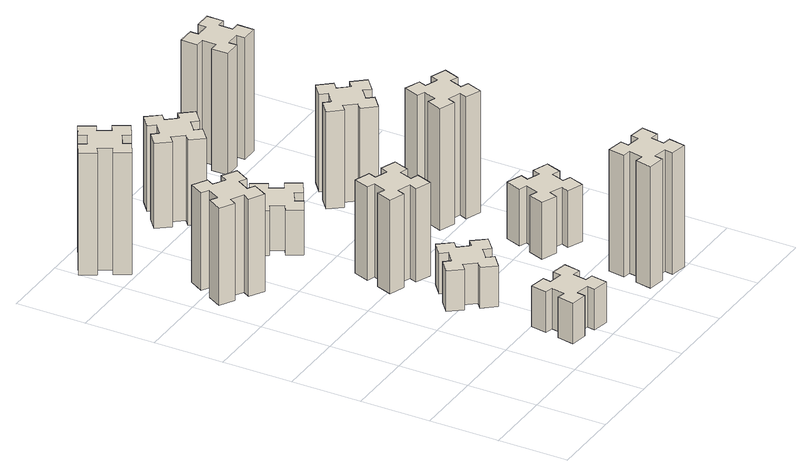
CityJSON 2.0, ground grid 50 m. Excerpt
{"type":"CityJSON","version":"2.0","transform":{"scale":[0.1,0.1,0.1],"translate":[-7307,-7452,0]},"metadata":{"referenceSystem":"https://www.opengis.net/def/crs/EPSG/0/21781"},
"CityObjects":{
"building1":{"type":"Building","attributes":{"class":"1000","function":"1000","usage":"1000","yearOfConstruction":2016,"roofType":"1000","measuredHeight":72,"storeysAboveGround":30,"storeysBelowGround":0},"geometry":[{"type":"Solid","lod":"1","boundaries":[[[[0,1,2,3,4,5,6,7,8,9,10,11,12,13,14,15,16,17,18,19]],[[17,16,20,21]],[[16,15,22,20]],[[15,14,23,22]],[[14,13,24,23]],[[13,12,25,24]],[[12,11,26,25]],[[11,10,27,26]],[[10,9,28,27]],[[9,8,29,28]],[[8,7,30,29]],[[7,6,31,30]],[[6,5,32,31]],[[5,4,33,32]],[[4,3,34,33]],[[3,2,35,34]],[[2,1,36,35]],[[1,0,37,36]],[[0,19,38,37]],[[19,18,39,38]],[[18,17,21,39]],[[24,25,26,27,28,29,30,31,32,33,34,35,36,37,38,39,21,20,22,23]]]]}]},
"building2":{"type":"Building","attributes":{"class":"1000","function":"1000","usage":"1000","yearOfConstruction":2016,"roofType":"1000","measuredHeight":30,"storeysAboveGround":30,"storeysBelowGround":0},"geometry":[{"type":"Solid","lod":"1","boundaries":[[[[40,41,42,43,44,45,46,47,48,49,50,51,52,53,54,55,56,57,58,59]],[[57,56,60,61]],[[56,55,62,60]],[[55,54,63,62]],[[54,53,64,63]],[[53,52,65,64]],[[52,51,66,65]],[[51,50,67,66]],[[50,49,68,67]],[[49,48,69,68]],[[48,47,70,69]],[[47,46,71,70]],[[46,45,72,71]],[[45,44,73,72]],[[44,43,74,73]],[[43,42,75,74]],[[42,41,76,75]],[[41,40,77,76]],[[40,59,78,77]],[[59,58,79,78]],[[58,57,61,79]],[[64,65,66,67,68,69,70,71,72,73,74,75,76,77,78,79,61,60,62,63]]]]}]},
"building3":{"type":"Building","attributes":{"class":"1000","function":"1000","usage":"1000","yearOfConstruction":2016,"roofType":"1000","measuredHeight":90,"storeysAboveGround":30,"storeysBelowGround":0},"geometry":[{"type":"Solid","lod":"1","boundaries":[[[[80,81,82,83,84,85,86,87,88,89,90,91,92,93,94,95,96,97,98,99]],[[97,96,100,101]],[[96,95,102,100]],[[95,94,103,102]],[[94,93,104,103]],[[93,92,105,104]],[[92,91,106,105]],[[91,90,107,106]],[[90,89,108,107]],[[89,88,109,108]],[[88,87,110,109]],[[87,86,111,110]],[[86,85,112,111]],[[85,84,113,112]],[[84,83,114,113]],[[83,82,115,114]],[[82,81,116,115]],[[81,80,117,116]],[[80,99,118,117]],[[99,98,119,118]],[[98,97,101,119]],[[104,105,106,107,108,109,110,111,112,113,114,115,116,117,118,119,101,100,102,103]]]]}]},
"building4":{"type":"Building","attributes":{"class":"1000","function":"1000","usage":"1000","yearOfConstruction":2016,"roofType":"1000","measuredHeight":30,"storeysAboveGround":30,"storeysBelowGround":0},"geometry":[{"type":"Solid","lod":"1","boundaries":[[[[120,121,122,123,124,125,126,127,128,129,130,131,132,133,134,135,136,137,138,139]],[[137,136,140,141]],[[136,135,142,140]],[[135,134,143,142]],[[134,133,144,143]],[[133,132,145,144]],[[132,131,146,145]],[[131,130,147,146]],[[130,129,148,147]],[[129,128,149,148]],[[128,127,150,149]],[[127,126,151,150]],[[126,125,152,151]],[[125,124,153,152]],[[124,123,154,153]],[[123,122,155,154]],[[122,121,156,155]],[[121,120,157,156]],[[120,139,158,157]],[[139,138,159,158]],[[138,137,141,159]],[[144,145,146,147,148,149,150,151,152,153,154,155,156,157,158,159,141,140,142,143]]]]}]},
"building5":{"type":"Building","attributes":{"class":"1000","function":"1000","usage":"1000","yearOfConstruction":2016,"roofType":"1000","measuredHeight":69,"storeysAboveGround":30,"storeysBelowGround":0},"geometry":[{"type":"Solid","lod":"1","boundaries":[[[[160,161,162,163,164,165,166,167,168,169,170,171,172,173,174,175,176,177,178,179]],[[177,176,180,181]],[[176,175,182,180]],[[175,174,183,182]],[[174,173,184,183]],[[173,172,185,184]],[[172,171,186,185]],[[171,170,187,186]],[[170,169,188,187]],[[169,168,189,188]],[[168,167,190,189]],[[167,166,191,190]],[[166,165,192,191]],[[165,164,193,192]],[[164,163,194,193]],[[163,162,195,194]],[[162,161,196,195]],[[161,160,197,196]],[[160,179,198,197]],[[179,178,199,198]],[[178,177,181,199]],[[184,185,186,187,188,189,190,191,192,193,194,195,196,197,198,199,181,180,182,183]]]]}]},
"building6":{"type":"Building","attributes":{"class":"1000","function":"1000","usage":"1000","yearOfConstruction":2016,"roofType":"1000","measuredHeight":33,"storeysAboveGround":30,"storeysBelowGround":0},"geometry":[{"type":"Solid","lod":"1","boundaries":[[[[200,201,202,203,204,205,206,207,208,209,210,211,212,213,214,215,216,217,218,219]],[[217,216,220,221]],[[216,215,222,220]],[[215,214,223,222]],[[214,213,224,223]],[[213,212,225,224]],[[212,211,226,225]],[[211,210,227,226]],[[210,209,228,227]],[[209,208,229,228]],[[208,207,230,229]],[[207,206,231,230]],[[206,205,232,231]],[[205,204,233,232]],[[204,203,234,233]],[[203,202,235,234]],[[202,201,236,235]],[[201,200,237,236]],[[200,219,238,237]],[[219,218,239,238]],[[218,217,221,239]],[[224,225,226,227,228,229,230,231,232,233,234,235,236,237,238,239,221,220,222,223]]]]}]},
"building7":{"type":"Building","attributes":{"class":"1000","function":"1000","usage":"1000","yearOfConstruction":2016,"roofType":"1000","measuredHeight":90,"storeysAboveGround":30,"storeysBelowGround":0},"geometry":[{"type":"Solid","lod":"1","boundaries":[[[[240,241,242,243,244,245,246,247,248,249,250,251,252,253,254,255,256,257,258,259]],[[257,256,260,261]],[[256,255,262,260]],[[255,254,263,262]],[[254,253,264,263]],[[253,252,265,264]],[[252,251,266,265]],[[251,250,267,266]],[[250,249,268,267]],[[249,248,269,268]],[[248,247,270,269]],[[247,246,271,270]],[[246,245,272,271]],[[245,244,273,272]],[[244,243,274,273]],[[243,242,275,274]],[[242,241,276,275]],[[241,240,277,276]],[[240,259,278,277]],[[259,258,279,278]],[[258,257,261,279]],[[264,265,266,267,268,269,270,271,272,273,274,275,276,277,278,279,261,260,262,263]]]]}]},
"building8":{"type":"Building","attributes":{"class":"1000","function":"1000","usage":"1000","yearOfConstruction":2016,"roofType":"1000","measuredHeight":63,"storeysAboveGround":30,"storeysBelowGround":0},"geometry":[{"type":"Solid","lod":"1","boundaries":[[[[280,281,282,283,284,285,286,287,288,289,290,291,292,293,294,295,296,297,298,299]],[[297,296,300,301]],[[296,295,302,300]],[[295,294,303,302]],[[294,293,304,303]],[[293,292,305,304]],[[292,291,306,305]],[[291,290,307,306]],[[290,289,308,307]],[[289,288,309,308]],[[288,287,310,309]],[[287,286,311,310]],[[286,285,312,311]],[[285,284,313,312]],[[284,283,314,313]],[[283,282,315,314]],[[282,281,316,315]],[[281,280,317,316]],[[280,299,318,317]],[[299,298,319,318]],[[298,297,301,319]],[[304,305,306,307,308,309,310,311,312,313,314,315,316,317,318,319,301,300,302,303]]]]}]},
"building9":{"type":"Building","attributes":{"class":"1000","function":"1000","usage":"1000","yearOfConstruction":2016,"roofType":"1000","measuredHeight":42,"storeysAboveGround":30,"storeysBelowGround":0},"geometry":[{"type":"Solid","lod":"1","boundaries":[[[[320,321,322,323,324,325,326,327,328,329,330,331,332,333,334,335,336,337,338,339]],[[337,336,340,341]],[[336,335,342,340]],[[335,334,343,342]],[[334,333,344,343]],[[333,332,345,344]],[[332,331,346,345]],[[331,330,347,346]],[[330,329,348,347]],[[329,328,349,348]],[[328,327,350,349]],[[327,326,351,350]],[[326,325,352,351]],[[325,324,353,352]],[[324,323,354,353]],[[323,322,355,354]],[[322,321,356,355]],[[321,320,357,356]],[[320,339,358,357]],[[339,338,359,358]],[[338,337,341,359]],[[344,345,346,347,348,349,350,351,352,353,354,355,356,357,358,359,341,340,342,343]]]]}]},
"building10":{"type":"Building","attributes":{"class":"1000","function":"1000","usage":"1000","yearOfConstruction":2016,"roofType":"1000","measuredHeight":90,"storeysAboveGround":30,"storeysBelowGround":0},"geometry":[{"type":"Solid","lod":"1","boundaries":[[[[360,361,362,363,364,365,366,367,368,369,370,371,372,373,374,375,376,377,378,379]],[[377,376,380,381]],[[376,375,382,380]],[[375,374,383,382]],[[374,373,384,383]],[[373,372,385,384]],[[372,371,386,385]],[[371,370,387,386]],[[370,369,388,387]],[[369,368,389,388]],[[368,367,390,389]],[[367,366,391,390]],[[366,365,392,391]],[[365,364,393,392]],[[364,363,394,393]],[[363,362,395,394]],[[362,361,396,395]],[[361,360,397,396]],[[360,379,398,397]],[[379,378,399,398]],[[378,377,381,399]],[[384,385,386,387,388,389,390,391,392,393,394,395,396,397,398,399,381,380,382,383]]]]}]},
"building11":{"type":"Building","attributes":{"class":"1000","function":"1000","usage":"1000","yearOfConstruction":2016,"roofType":"1000","measuredHeight":72,"storeysAboveGround":30,"storeysBelowGround":0},"geometry":[{"type":"Solid","lod":"1","boundaries":[[[[400,401,402,403,404,405,406,407,408,409,410,411,412,413,414,415,416,417,418,419]],[[417,416,420,421]],[[416,415,422,420]],[[415,414,423,422]],[[414,413,424,423]],[[413,412,425,424]],[[412,411,426,425]],[[411,410,427,426]],[[410,409,428,427]],[[409,408,429,428]],[[408,407,430,429]],[[407,406,431,430]],[[406,405,432,431]],[[405,404,433,432]],[[404,403,434,433]],[[403,402,435,434]],[[402,401,436,435]],[[401,400,437,436]],[[400,419,438,437]],[[419,418,439,438]],[[418,417,421,439]],[[424,425,426,427,428,429,430,431,432,433,434,435,436,437,438,439,421,420,422,423]]]]}]},
"building12":{"type":"Building","attributes":{"class":"1000","function":"1000","usage":"1000","yearOfConstruction":2016,"roofType":"1000","measuredHeight":90,"storeysAboveGround":30,"storeysBelowGround":0},"geometry":[{"type":"Solid","lod":"1","boundaries":[[[[440,441,442,443,444,445,446,447,448,449,450,451,452,453,454,455,456,457,458,459]],[[457,456,460,461]],[[456,455,462,460]],[[455,454,463,462]],[[454,453,464,463]],[[453,452,465,464]],[[452,451,466,465]],[[451,450,467,466]],[[450,449,468,467]],[[449,448,469,468]],[[448,447,470,469]],[[447,446,471,470]],[[446,445,472,471]],[[445,444,473,472]],[[444,443,474,473]],[[443,442,475,474]],[[442,441,476,475]],[[441,440,477,476]],[[440,459,478,477]],[[459,458,479,478]],[[458,457,461,479]],[[464,465,466,467,468,469,470,471,472,473,474,475,476,477,478,479,461,460,462,463]]]]}]}
},
"vertices":[
[406,2327,0],[456,2414,0],[508,2384,0],[568,2488,0],[464,2548,0],[434,2496,0],[347,2546,0],[377,2598,0],[273,2658,0],[213,2554,0],[265,2524,0],[215,2437,0],[163,2467,0],[103,2363,0],[207,2303,0],[237,2355,0],[324,2305,0],[294,2253,0],[398,2193,0],[458,2297,0],[324,2305,720],[294,2253,720],[237,2355,720],[207,2303,720],[103,2363,720],[163,2467,720],[215,2437,720],[265,2524,720],[213,2554,720],[273,2658,720],[377,2598,720],[347,2546,720],[434,2496,720],[464,2548,720],[568,2488,720],[508,2384,720],[456,2414,720],[406,2327,720],[458,2297,720],[398,2193,720],
[876,374,0],[858,275,0],[799,286,0],[778,167,0],[897,147,0],[907,206,0],[1005,188,0],[995,129,0],[1113,108,0],[1134,227,0],[1075,237,0],[1092,335,0],[1151,325,0],[1172,443,0],[1054,464,0],[1044,405,0],[945,422,0],[956,481,0],[837,502,0],[817,384,0],[945,422,300],[956,481,300],[1044,405,300],[1054,464,300],[1172,443,300],[1151,325,300],[1092,335,300],[1075,237,300],[1134,227,300],[1113,108,300],[995,129,300],[1005,188,300],[907,206,300],[897,147,300],[778,167,300],[799,286,300],[858,275,300],[876,374,300],[817,384,300],[837,502,300],
[224,3386,0],[137,3336,0],[107,3388,0],[3,3328,0],[63,3224,0],[115,3254,0],[165,3167,0],[113,3137,0],[173,3033,0],[277,3093,0],[247,3145,0],[334,3195,0],[364,3143,0],[468,3203,0],[408,3307,0],[356,3277,0],[306,3364,0],[358,3394,0],[298,3498,0],[194,3438,0],[306,3364,900],[358,3394,900],[356,3277,900],[408,3307,900],[468,3203,900],[364,3143,900],[334,3195,900],[247,3145,900],[277,3093,900],[173,3033,900],[113,3137,900],[165,3167,900],[115,3254,900],[63,3224,900],[3,3328,900],[107,3388,900],[137,3336,900],[224,3386,900],[194,3438,900],[298,3498,900],
[1008,929,0],[1084,993,0],[1123,947,0],[1215,1024,0],[1138,1116,0],[1092,1078,0],[1027,1154,0],[1073,1193,0],[996,1285,0],[904,1208,0],[943,1162,0],[866,1097,0],[828,1143,0],[736,1066,0],[813,974,0],[859,1013,0],[923,936,0],[877,898,0],[954,806,0],[1046,883,0],[923,936,300],[877,898,300],[859,1013,300],[813,974,300],[736,1066,300],[828,1143,300],[866,1097,300],[943,1162,300],[904,1208,300],[996,1285,300],[1073,1193,300],[1027,1154,300],[1092,1078,300],[1138,1116,300],[1215,1024,300],[1123,947,300],[1084,993,300],[1008,929,300],[1046,883,300],[954,806,300],
[1062,1501,0],[1096,1595,0],[1152,1574,0],[1193,1687,0],[1080,1728,0],[1060,1672,0],[966,1706,0],[987,1762,0],[874,1803,0],[833,1690,0],[889,1670,0],[855,1576,0],[799,1597,0],[757,1484,0],[870,1443,0],[891,1499,0],[985,1465,0],[964,1409,0],[1077,1367,0],[1118,1480,0],[985,1465,690],[964,1409,690],[891,1499,690],[870,1443,690],[757,1484,690],[799,1597,690],[855,1576,690],[889,1670,690],[833,1690,690],[874,1803,690],[987,1762,690],[966,1706,690],[1060,1672,690],[1080,1728,690],[1193,1687,690],[1152,1574,690],[1096,1595,690],[1062,1501,690],[1118,1480,690],[1077,1367,690],
[855,2414,0],[905,2327,0],[853,2297,0],[913,2193,0],[1017,2253,0],[987,2305,0],[1074,2355,0],[1104,2303,0],[1208,2363,0],[1148,2467,0],[1096,2437,0],[1046,2524,0],[1098,2554,0],[1038,2658,0],[934,2598,0],[964,2546,0],[877,2496,0],[847,2548,0],[743,2488,0],[803,2384,0],[877,2496,330],[847,2548,330],[964,2546,330],[934,2598,330],[1038,2658,330],[1098,2554,330],[1046,2524,330],[1096,2437,330],[1148,2467,330],[1208,2363,330],[1104,2303,330],[1074,2355,330],[987,2305,330],[1017,2253,330],[913,2193,330],[853,2297,330],[905,2327,330],[855,2414,330],[803,2384,330],[743,2488,330],
[1884,305,0],[1785,322,0],[1796,381,0],[1677,402,0],[1657,284,0],[1716,274,0],[1698,175,0],[1639,186,0],[1618,67,0],[1737,47,0],[1747,106,0],[1845,88,0],[1835,29,0],[1953,8,0],[1974,127,0],[1915,137,0],[1932,235,0],[1991,225,0],[2012,343,0],[1894,364,0],[1932,235,900],[1991,225,900],[1915,137,900],[1974,127,900],[1953,8,900],[1835,29,900],[1845,88,900],[1747,106,900],[1737,47,900],[1618,67,900],[1639,186,900],[1698,175,900],[1716,274,900],[1657,284,900],[1677,402,900],[1796,381,900],[1785,322,900],[1884,305,900],[1894,364,900],[2012,343,900],
[1092,3198,0],[1027,3274,0],[1073,3313,0],[996,3405,0],[904,3328,0],[943,3282,0],[866,3217,0],[828,3263,0],[736,3186,0],[813,3094,0],[859,3133,0],[923,3056,0],[877,3018,0],[954,2926,0],[1046,3003,0],[1008,3049,0],[1084,3113,0],[1123,3067,0],[1215,3144,0],[1138,3236,0],[1084,3113,630],[1123,3067,630],[1008,3049,630],[1046,3003,630],[954,2926,630],[877,3018,630],[923,3056,630],[859,3133,630],[813,3094,630],[736,3186,630],[828,3263,630],[866,3217,630],[943,3282,630],[904,3328,630],[996,3405,630],[1073,3313,630],[1027,3274,630],[1092,3198,630],[1138,3236,630],[1215,3144,630],
[1731,859,0],[1825,825,0],[1804,769,0],[1917,727,0],[1958,840,0],[1902,861,0],[1936,955,0],[1992,934,0],[2033,1047,0],[1920,1088,0],[1900,1032,0],[1806,1066,0],[1827,1122,0],[1714,1163,0],[1673,1050,0],[1729,1030,0],[1695,936,0],[1639,957,0],[1597,844,0],[1710,803,0],[1695,936,420],[1639,957,420],[1729,1030,420],[1673,1050,420],[1714,1163,420],[1827,1122,420],[1806,1066,420],[1900,1032,420],[1920,1088,420],[2033,1047,420],[1992,934,420],[1936,955,420],[1902,861,420],[1958,840,420],[1917,727,420],[1804,769,420],[1825,825,420],[1731,859,420],[1710,803,420],[1597,844,420],
[1900,1772,0],[1806,1806,0],[1827,1862,0],[1714,1903,0],[1673,1790,0],[1729,1770,0],[1695,1676,0],[1639,1697,0],[1597,1584,0],[1710,1543,0],[1731,1599,0],[1825,1565,0],[1804,1509,0],[1917,1467,0],[1958,1580,0],[1902,1601,0],[1936,1695,0],[1992,1674,0],[2033,1787,0],[1920,1828,0],[1936,1695,900],[1992,1674,900],[1902,1601,900],[1958,1580,900],[1917,1467,900],[1804,1509,900],[1825,1565,900],[1731,1599,900],[1710,1543,900],[1597,1584,900],[1639,1697,900],[1695,1676,900],[1729,1770,900],[1673,1790,900],[1714,1903,900],[1827,1862,900],[1806,1806,900],[1900,1772,900],[1920,1828,900],[2033,1787,900],
[1599,2293,0],[1663,2216,0],[1617,2178,0],[1694,2086,0],[1786,2163,0],[1748,2209,0],[1824,2273,0],[1863,2227,0],[1955,2304,0],[1878,2396,0],[1832,2358,0],[1767,2434,0],[1813,2473,0],[1736,2565,0],[1644,2488,0],[1683,2442,0],[1606,2377,0],[1568,2423,0],[1476,2346,0],[1553,2254,0],[1606,2377,720],[1568,2423,720],[1683,2442,720],[1644,2488,720],[1736,2565,720],[1813,2473,720],[1767,2434,720],[1832,2358,720],[1878,2396,720],[1955,2304,720],[1863,2227,720],[1824,2273,720],[1748,2209,720],[1786,2163,720],[1694,2086,720],[1617,2178,720],[1663,2216,720],[1599,2293,720],[1553,2254,720],[1476,2346,720],
[1665,3155,0],[1765,3155,0],[1765,3095,0],[1885,3095,0],[1885,3215,0],[1825,3215,0],[1825,3315,0],[1885,3315,0],[1885,3435,0],[1765,3435,0],[1765,3375,0],[1665,3375,0],[1665,3435,0],[1545,3435,0],[1545,3315,0],[1605,3315,0],[1605,3215,0],[1545,3215,0],[1545,3095,0],[1665,3095,0],[1605,3215,900],[1545,3215,900],[1605,3315,900],[1545,3315,900],[1545,3435,900],[1665,3435,900],[1665,3375,900],[1765,3375,900],[1765,3435,900],[1885,3435,900],[1885,3315,900],[1825,3315,900],[1825,3215,900],[1885,3215,900],[1885,3095,900],[1765,3095,900],[1765,3155,900],[1665,3155,900],[1665,3095,900],[1545,3095,900]
]}
